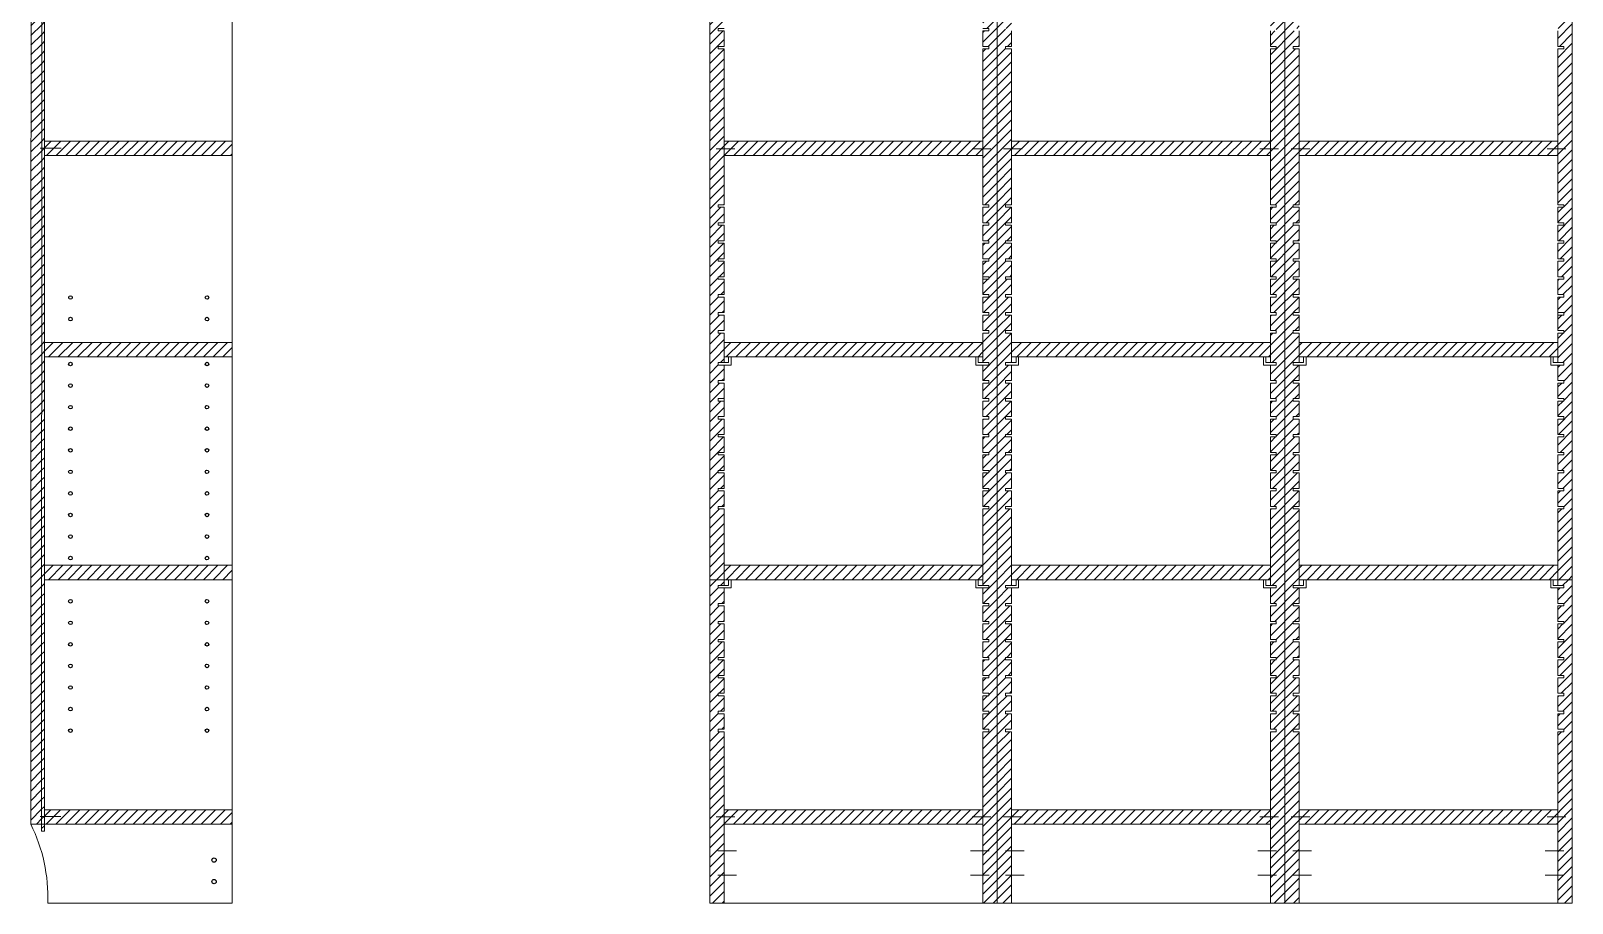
# Model space of a CAD drawing. Header units: millimetres. Extents: x -1085 to 5268, y 134 to 2619.
# Drawn here: x 654.7 to 869.1, y 271.3 to 392.7 of the extents above; entities that cross this region are included whole.
import ezdxf

# ---------------------------------------------------------------- set-up
doc = ezdxf.new("R2010")
doc.units = ezdxf.units.MM
doc.linetypes.add('CONTINUA', pattern=[0])
doc.linetypes.add('TRATTOPUNTO', pattern=[25.4, 12.7, -6.35, 0, -6.35])
for name, color, linetype, lineweight in [('A-FURN', 2, 'Continuous', 18), ('linee', 250, 'Continuous', 15), ('LINEE DI SEZIONE', 12, 'Continuous', 15)]:
    doc.layers.add(name, color=color, linetype=linetype, lineweight=lineweight)
doc.layers.add('DETTAGLI', color=4, linetype='TRATTOPUNTO')

msp = doc.modelspace()

# ---------------------------------------------------------------- hatches: boundary and pattern name
at = {"layer": 'LINEE DI SEZIONE'}
h = msp.add_hatch(dxfattribs=at)
h.set_pattern_fill('ANSI31', color=256, scale=0.3)
h.paths.add_polyline_path([(656.22, 472.34), (654.72, 472.34), (654.68, 282.34), (656.18, 282.34)])
h.paths.add_polyline_path([(656.62, 472.34), (656.22, 472.34), (656.18, 283.38), (656.58, 283.38)])
h.paths.add_polyline_path([(656.58, 283.38), (656.18, 283.38), (656.18, 282.34), (656.58, 282.34)])
h.paths.add_polyline_path([(656.58, 282.34), (656.18, 282.34), (656.18, 281.34), (656.58, 281.34)])
h = msp.add_hatch(dxfattribs=at)
h.set_pattern_fill('ANSI31', color=256, scale=0.3)
h.paths.add_polyline_path([(787.15, 472.34), (751.15, 472.34), (751.15, 470.34), (787.15, 470.34)])
h.paths.add_polyline_path([(827.15, 472.34), (791.15, 472.34), (791.15, 470.34), (827.15, 470.34)])
h.paths.add_polyline_path([(867.15, 472.34), (831.15, 472.34), (831.15, 470.34), (867.15, 470.34)])
h.paths.add_polyline_path([(829.15, 472.34), (827.15, 472.34), (827.15, 470.34), (827.15, 460.99), (827.97, 460.99), (827.97, 460.64), (827.15, 460.64), (827.15, 458.49), (827.97, 458.49), (827.97, 458.14), (827.15, 458.14), (827.15, 455.99), (827.97, 455.99), (827.97, 455.64), (827.15, 455.64), (827.15, 453.49), (827.97, 453.49), (827.97, 453.14), (827.15, 453.14), (827.15, 450.99), (827.97, 450.99), (827.97, 450.64), (827.15, 450.64), (827.15, 448.49), (827.97, 448.49), (827.97, 448.14), (827.15, 448.14), (827.15, 445.99), (827.97, 445.99), (827.97, 445.64), (827.15, 445.64), (827.15, 441.53), (827.97, 441.53), (827.97, 441.19), (827.15, 441.19), (827.15, 439.03), (827.97, 439.03), (827.97, 438.69), (827.15, 438.69), (827.15, 436.53), (827.97, 436.53), (827.97, 436.19), (827.15, 436.19), (827.15, 434.03), (827.97, 434.03), (827.97, 433.69), (827.15, 433.69), (827.15, 431.53), (827.97, 431.53), (827.97, 431.19), (827.15, 431.19), (827.15, 429.03), (827.97, 429.03), (827.97, 428.69), (827.15, 428.69), (827.15, 426.53), (827.97, 426.53), (827.97, 426.19), (827.15, 426.19), (827.15, 424.03), (827.97, 424.03), (827.97, 423.69), (827.15, 423.69), (827.15, 421.53), (827.97, 421.53), (827.97, 421.19), (827.15, 421.19), (827.15, 410.53), (827.97, 410.53), (827.97, 410.19), (827.15, 410.19), (827.15, 408.03), (827.97, 408.03), (827.97, 407.69), (827.15, 407.69), (827.15, 405.53), (827.97, 405.53), (827.97, 405.19), (827.15, 405.19), (827.15, 403.03), (827.97, 403.03), (827.97, 402.69), (827.15, 402.69), (827.15, 400.53), (827.97, 400.53), (827.97, 400.19), (827.15, 400.19), (827.15, 398.03), (827.97, 398.03), (827.97, 397.69), (827.15, 397.69), (827.15, 395.53), (827.97, 395.53), (827.97, 395.19), (827.15, 395.19), (827.15, 393.03), (827.97, 393.03), (827.97, 392.69), (827.15, 392.69), (827.15, 390.53), (827.97, 390.53), (827.97, 390.19), (827.15, 390.19), (827.15, 368.49), (827.97, 368.49), (827.97, 368.14), (827.15, 368.14), (827.15, 365.99), (827.97, 365.99), (827.97, 365.64), (827.15, 365.64), (827.15, 363.49), (827.97, 363.49), (827.97, 363.14), (827.15, 363.14), (827.15, 360.99), (827.97, 360.99), (827.97, 360.64), (827.15, 360.64), (827.15, 358.49), (827.97, 358.49), (827.97, 358.14), (827.15, 358.14), (827.15, 355.99), (827.97, 355.99), (827.97, 355.64), (827.15, 355.64), (827.15, 353.49), (827.97, 353.49), (827.97, 353.14), (827.15, 353.14), (827.15, 350.99), (827.97, 350.99), (827.97, 350.64), (827.15, 350.64), (827.15, 346.53), (827.97, 346.53), (827.97, 346.19), (827.15, 346.19), (827.15, 344.03), (827.97, 344.03), (827.97, 343.69), (827.15, 343.69), (827.15, 341.53), (827.97, 341.53), (827.97, 341.19), (827.15, 341.19), (827.15, 339.03), (827.97, 339.03), (827.97, 338.69), (827.15, 338.69), (827.15, 336.53), (827.97, 336.53), (827.97, 336.19), (827.15, 336.19), (827.15, 334.03), (827.97, 334.03), (827.97, 333.69), (827.15, 333.69), (827.15, 331.53), (827.97, 331.53), (827.97, 331.19), (827.15, 331.19), (827.15, 329.03), (827.97, 329.03), (827.97, 328.69), (827.15, 328.69), (827.15, 326.53), (827.97, 326.53), (827.97, 326.19), (827.15, 326.19), (827.15, 315.53), (827.97, 315.53), (827.97, 315.19), (827.15, 315.19), (827.15, 313.03), (827.97, 313.03), (827.97, 312.69), (827.15, 312.69), (827.15, 310.53), (827.97, 310.53), (827.97, 310.19), (827.15, 310.19), (827.15, 308.03), (827.97, 308.03), (827.97, 307.69), (827.15, 307.69), (827.15, 305.53), (827.97, 305.53), (827.97, 305.19), (827.15, 305.19), (827.15, 303.03), (827.97, 303.03), (827.97, 302.69), (827.15, 302.69), (827.15, 300.53), (827.97, 300.53), (827.97, 300.19), (827.15, 300.19), (827.15, 298.03), (827.97, 298.03), (827.97, 297.69), (827.15, 297.69), (827.15, 295.53), (827.97, 295.53), (827.97, 295.19), (827.15, 295.19), (827.15, 278.38), (827.15, 274.98), (827.15, 271.34), (829.15, 271.34)])
h.paths.add_polyline_path([(831.15, 472.34), (829.15, 472.34), (829.15, 271.34), (831.15, 271.34), (831.15, 274.98), (831.15, 278.38), (831.15, 295.19), (830.32, 295.19), (830.32, 295.53), (831.15, 295.53), (831.15, 297.69), (830.32, 297.69), (830.32, 298.03), (831.15, 298.03), (831.15, 300.19), (830.32, 300.19), (830.32, 300.53), (831.15, 300.53), (831.15, 302.69), (830.32, 302.69), (830.32, 303.03), (831.15, 303.03), (831.15, 305.19), (830.32, 305.19), (830.32, 305.53), (831.15, 305.53), (831.15, 307.69), (830.32, 307.69), (830.32, 308.03), (831.15, 308.03), (831.15, 310.19), (830.32, 310.19), (830.32, 310.53), (831.15, 310.53), (831.15, 312.69), (830.32, 312.69), (830.32, 313.03), (831.15, 313.03), (831.15, 315.19), (830.32, 315.19), (830.32, 315.53), (831.15, 315.53), (831.15, 326.19), (830.32, 326.19), (830.32, 326.53), (831.15, 326.53), (831.15, 328.69), (830.32, 328.69), (830.32, 329.03), (831.15, 329.03), (831.15, 331.19), (830.32, 331.19), (830.32, 331.53), (831.15, 331.53), (831.15, 333.69), (830.32, 333.69), (830.32, 334.03), (831.15, 334.03), (831.15, 336.19), (830.32, 336.19), (830.32, 336.53), (831.15, 336.53), (831.15, 338.69), (830.32, 338.69), (830.32, 339.03), (831.15, 339.03), (831.15, 341.19), (830.32, 341.19), (830.32, 341.53), (831.15, 341.53), (831.15, 343.69), (830.32, 343.69), (830.32, 344.03), (831.15, 344.03), (831.15, 346.19), (830.32, 346.19), (830.32, 346.53), (831.15, 346.53), (831.15, 350.64), (830.32, 350.64), (830.32, 350.99), (831.15, 350.99), (831.15, 353.14), (830.32, 353.14), (830.32, 353.49), (831.15, 353.49), (831.15, 355.64), (830.32, 355.64), (830.32, 355.99), (831.15, 355.99), (831.15, 358.14), (830.32, 358.14), (830.32, 358.49), (831.15, 358.49), (831.15, 360.64), (830.32, 360.64), (830.32, 360.99), (831.15, 360.99), (831.15, 363.14), (830.32, 363.14), (830.32, 363.49), (831.15, 363.49), (831.15, 365.64), (830.32, 365.64), (830.32, 365.99), (831.15, 365.99), (831.15, 368.14), (830.32, 368.14), (830.32, 368.49), (831.15, 368.49), (831.15, 390.19), (830.32, 390.19), (830.32, 390.53), (831.15, 390.53), (831.15, 392.69), (830.32, 392.69), (830.32, 393.03), (831.15, 393.03), (831.15, 395.19), (830.32, 395.19), (830.32, 395.53), (831.15, 395.53), (831.15, 397.69), (830.32, 397.69), (830.32, 398.03), (831.15, 398.03), (831.15, 400.19), (830.32, 400.19), (830.32, 400.53), (831.15, 400.53), (831.15, 402.69), (830.32, 402.69), (830.32, 403.03), (831.15, 403.03), (831.15, 405.19), (830.32, 405.19), (830.32, 405.53), (831.15, 405.53), (831.15, 407.69), (830.32, 407.69), (830.32, 408.03), (831.15, 408.03), (831.15, 410.19), (830.32, 410.19), (830.32, 410.53), (831.15, 410.53), (831.15, 421.19), (830.32, 421.19), (830.32, 421.53), (831.15, 421.53), (831.15, 423.69), (830.32, 423.69), (830.32, 424.03), (831.15, 424.03), (831.15, 426.19), (830.32, 426.19), (830.32, 426.53), (831.15, 426.53), (831.15, 428.69), (830.32, 428.69), (830.32, 429.03), (831.15, 429.03), (831.15, 431.19), (830.32, 431.19), (830.32, 431.53), (831.15, 431.53), (831.15, 433.69), (830.32, 433.69), (830.32, 434.03), (831.15, 434.03), (831.15, 436.19), (830.32, 436.19), (830.32, 436.53), (831.15, 436.53), (831.15, 438.69), (830.32, 438.69), (830.32, 439.03), (831.15, 439.03), (831.15, 441.19), (830.32, 441.19), (830.32, 441.53), (831.15, 441.53), (831.15, 445.64), (830.32, 445.64), (830.32, 445.99), (831.15, 445.99), (831.15, 448.14), (830.32, 448.14), (830.32, 448.49), (831.15, 448.49), (831.15, 450.64), (830.32, 450.64), (830.32, 450.99), (831.15, 450.99), (831.15, 453.14), (830.32, 453.14), (830.32, 453.49), (831.15, 453.49), (831.15, 455.64), (830.32, 455.64), (830.32, 455.99), (831.15, 455.99), (831.15, 458.14), (830.32, 458.14), (830.32, 458.49), (831.15, 458.49), (831.15, 460.64), (830.32, 460.64), (830.32, 460.99), (831.15, 460.99)])
h.paths.add_polyline_path([(869.15, 472.34), (867.15, 472.34), (867.15, 470.34), (867.15, 463.49), (867.97, 463.49), (867.97, 463.14), (867.15, 463.14), (867.15, 460.99), (867.97, 460.99), (867.97, 460.64), (867.15, 460.64), (867.15, 458.49), (867.97, 458.49), (867.97, 458.14), (867.15, 458.14), (867.15, 455.99), (867.97, 455.99), (867.97, 455.64), (867.15, 455.64), (867.15, 453.49), (867.97, 453.49), (867.97, 453.14), (867.15, 453.14), (867.15, 450.99), (867.97, 450.99), (867.97, 450.64), (867.15, 450.64), (867.15, 448.49), (867.97, 448.49), (867.97, 448.14), (867.15, 448.14), (867.15, 445.99), (867.97, 445.99), (867.97, 445.64), (867.15, 445.64), (867.15, 441.53), (867.97, 441.53), (867.97, 441.19), (867.15, 441.19), (867.15, 439.03), (867.97, 439.03), (867.97, 438.69), (867.15, 438.69), (867.15, 436.53), (867.97, 436.53), (867.97, 436.19), (867.15, 436.19), (867.15, 434.03), (867.97, 434.03), (867.97, 433.69), (867.15, 433.69), (867.15, 431.53), (867.97, 431.53), (867.97, 431.19), (867.15, 431.19), (867.15, 429.03), (867.97, 429.03), (867.97, 428.69), (867.15, 428.69), (867.15, 426.53), (867.97, 426.53), (867.97, 426.19), (867.15, 426.19), (867.15, 424.03), (867.97, 424.03), (867.97, 423.69), (867.15, 423.69), (867.15, 421.53), (867.97, 421.53), (867.97, 421.19), (867.15, 421.19), (867.15, 410.53), (867.97, 410.53), (867.97, 410.19), (867.15, 410.19), (867.15, 408.03), (867.97, 408.03), (867.97, 407.69), (867.15, 407.69), (867.15, 405.53), (867.97, 405.53), (867.97, 405.19), (867.15, 405.19), (867.15, 403.03), (867.97, 403.03), (867.97, 402.69), (867.15, 402.69), (867.15, 400.53), (867.97, 400.53), (867.97, 400.19), (867.15, 400.19), (867.15, 398.03), (867.97, 398.03), (867.97, 397.69), (867.15, 397.69), (867.15, 395.53), (867.97, 395.53), (867.97, 395.19), (867.15, 395.19), (867.15, 393.03), (867.97, 393.03), (867.97, 392.69), (867.15, 392.69), (867.15, 390.53), (867.97, 390.53), (867.97, 390.19), (867.15, 390.19), (867.15, 368.49), (867.97, 368.49), (867.97, 368.14), (867.15, 368.14), (867.15, 365.99), (867.97, 365.99), (867.97, 365.64), (867.15, 365.64), (867.15, 363.49), (867.97, 363.49), (867.97, 363.14), (867.15, 363.14), (867.15, 360.99), (867.97, 360.99), (867.97, 360.64), (867.15, 360.64), (867.15, 358.49), (867.97, 358.49), (867.97, 358.14), (867.15, 358.14), (867.15, 355.99), (867.97, 355.99), (867.97, 355.64), (867.15, 355.64), (867.15, 353.49), (867.97, 353.49), (867.97, 353.14), (867.15, 353.14), (867.15, 350.99), (867.97, 350.99), (867.97, 350.64), (867.15, 350.64), (867.15, 346.53), (867.97, 346.53), (867.97, 346.19), (867.15, 346.19), (867.15, 344.03), (867.97, 344.03), (867.97, 343.69), (867.15, 343.69), (867.15, 341.53), (867.97, 341.53), (867.97, 341.19), (867.15, 341.19), (867.15, 339.03), (867.97, 339.03), (867.97, 338.69), (867.15, 338.69), (867.15, 336.53), (867.97, 336.53), (867.97, 336.19), (867.15, 336.19), (867.15, 334.03), (867.97, 334.03), (867.97, 333.69), (867.15, 333.69), (867.15, 331.53), (867.97, 331.53), (867.97, 331.19), (867.15, 331.19), (867.15, 329.03), (867.97, 329.03), (867.97, 328.69), (867.15, 328.69), (867.15, 326.53), (867.97, 326.53), (867.97, 326.19), (867.15, 326.19), (867.15, 316.34), (869.15, 316.34)])
h.paths.add_polyline_path([(791.15, 472.34), (789.15, 472.34), (789.15, 271.34), (791.15, 271.34), (791.15, 274.98), (791.15, 278.38), (791.15, 295.19), (790.32, 295.19), (790.32, 295.53), (791.15, 295.53), (791.15, 297.69), (790.32, 297.69), (790.32, 298.03), (791.15, 298.03), (791.15, 300.19), (790.32, 300.19), (790.32, 300.53), (791.15, 300.53), (791.15, 302.69), (790.32, 302.69), (790.32, 303.03), (791.15, 303.03), (791.15, 305.19), (790.32, 305.19), (790.32, 305.53), (791.15, 305.53), (791.15, 307.69), (790.32, 307.69), (790.32, 308.03), (791.15, 308.03), (791.15, 310.19), (790.32, 310.19), (790.32, 310.53), (791.15, 310.53), (791.15, 312.69), (790.32, 312.69), (790.32, 313.03), (791.15, 313.03), (791.15, 315.19), (790.32, 315.19), (790.32, 315.53), (791.15, 315.53), (791.15, 326.19), (790.32, 326.19), (790.32, 326.53), (791.15, 326.53), (791.15, 328.69), (790.32, 328.69), (790.32, 329.03), (791.15, 329.03), (791.15, 331.19), (790.32, 331.19), (790.32, 331.53), (791.15, 331.53), (791.15, 333.69), (790.32, 333.69), (790.32, 334.03), (791.15, 334.03), (791.15, 336.19), (790.32, 336.19), (790.32, 336.53), (791.15, 336.53), (791.15, 338.69), (790.32, 338.69), (790.32, 339.03), (791.15, 339.03), (791.15, 341.19), (790.32, 341.19), (790.32, 341.53), (791.15, 341.53), (791.15, 343.69), (790.32, 343.69), (790.32, 344.03), (791.15, 344.03), (791.15, 346.19), (790.32, 346.19), (790.32, 346.53), (791.15, 346.53), (791.15, 350.64), (790.32, 350.64), (790.32, 350.99), (791.15, 350.99), (791.15, 353.14), (790.32, 353.14), (790.32, 353.49), (791.15, 353.49), (791.15, 355.64), (790.32, 355.64), (790.32, 355.99), (791.15, 355.99), (791.15, 358.14), (790.32, 358.14), (790.32, 358.49), (791.15, 358.49), (791.15, 360.64), (790.32, 360.64), (790.32, 360.99), (791.15, 360.99), (791.15, 363.14), (790.32, 363.14), (790.32, 363.49), (791.15, 363.49), (791.15, 365.64), (790.32, 365.64), (790.32, 365.99), (791.15, 365.99), (791.15, 368.14), (790.32, 368.14), (790.32, 368.49), (791.15, 368.49), (791.15, 390.19), (790.32, 390.19), (790.32, 390.53), (791.15, 390.53), (791.15, 392.69), (790.32, 392.69), (790.32, 393.03), (791.15, 393.03), (791.15, 395.19), (790.32, 395.19), (790.32, 395.53), (791.15, 395.53), (791.15, 397.69), (790.32, 397.69), (790.32, 398.03), (791.15, 398.03), (791.15, 400.19), (790.32, 400.19), (790.32, 400.53), (791.15, 400.53), (791.15, 402.69), (790.32, 402.69), (790.32, 403.03), (791.15, 403.03), (791.15, 405.19), (790.32, 405.19), (790.32, 405.53), (791.15, 405.53), (791.15, 407.69), (790.32, 407.69), (790.32, 408.03), (791.15, 408.03), (791.15, 410.19), (790.32, 410.19), (790.32, 410.53), (791.15, 410.53), (791.15, 421.19), (790.32, 421.19), (790.32, 421.53), (791.15, 421.53), (791.15, 423.69), (790.32, 423.69), (790.32, 424.03), (791.15, 424.03), (791.15, 426.19), (790.32, 426.19), (790.32, 426.53), (791.15, 426.53), (791.15, 428.69), (790.32, 428.69), (790.32, 429.03), (791.15, 429.03), (791.15, 431.19), (790.32, 431.19), (790.32, 431.53), (791.15, 431.53), (791.15, 433.69), (790.32, 433.69), (790.32, 434.03), (791.15, 434.03), (791.15, 436.19), (790.32, 436.19), (790.32, 436.53), (791.15, 436.53), (791.15, 438.69), (790.32, 438.69), (790.32, 439.03), (791.15, 439.03), (791.15, 441.19), (790.32, 441.19), (790.32, 441.53), (791.15, 441.53), (791.15, 445.64), (790.32, 445.64), (790.32, 445.99), (791.15, 445.99), (791.15, 448.14), (790.32, 448.14), (790.32, 448.49), (791.15, 448.49), (791.15, 450.64), (790.32, 450.64), (790.32, 450.99), (791.15, 450.99), (791.15, 453.14), (790.32, 453.14), (790.32, 453.49), (791.15, 453.49), (791.15, 455.64), (790.32, 455.64), (790.32, 455.99), (791.15, 455.99), (791.15, 458.14), (790.32, 458.14), (790.32, 458.49), (791.15, 458.49), (791.15, 460.64), (790.32, 460.64), (790.32, 460.99), (791.15, 460.99)])
h = msp.add_hatch(dxfattribs=at)
h.set_pattern_fill('ANSI31', color=256, scale=0.3)
h.paths.add_polyline_path([(789.15, 472.34), (787.15, 472.34), (787.15, 460.99), (787.97, 460.99), (787.97, 460.64), (787.15, 460.64), (787.15, 458.49), (787.97, 458.49), (787.97, 458.14), (787.15, 458.14), (787.15, 455.99), (787.97, 455.99), (787.97, 455.64), (787.15, 455.64), (787.15, 453.49), (787.97, 453.49), (787.97, 453.14), (787.15, 453.14), (787.15, 450.99), (787.97, 450.99), (787.97, 450.64), (787.15, 450.64), (787.15, 448.49), (787.97, 448.49), (787.97, 448.14), (787.15, 448.14), (787.15, 445.99), (787.97, 445.99), (787.97, 445.64), (787.15, 445.64), (787.15, 441.53), (787.97, 441.53), (787.97, 441.19), (787.15, 441.19), (787.15, 439.03), (787.97, 439.03), (787.97, 438.69), (787.15, 438.69), (787.15, 436.53), (787.97, 436.53), (787.97, 436.19), (787.15, 436.19), (787.15, 434.03), (787.97, 434.03), (787.97, 433.69), (787.15, 433.69), (787.15, 431.53), (787.97, 431.53), (787.97, 431.19), (787.15, 431.19), (787.15, 429.03), (787.97, 429.03), (787.97, 428.69), (787.15, 428.69), (787.15, 426.53), (787.97, 426.53), (787.97, 426.19), (787.15, 426.19), (787.15, 424.03), (787.97, 424.03), (787.97, 423.69), (787.15, 423.69), (787.15, 421.53), (787.97, 421.53), (787.97, 421.19), (787.15, 421.19), (787.15, 410.53), (787.97, 410.53), (787.97, 410.19), (787.15, 410.19), (787.15, 408.03), (787.97, 408.03), (787.97, 407.69), (787.15, 407.69), (787.15, 405.53), (787.97, 405.53), (787.97, 405.19), (787.15, 405.19), (787.15, 403.03), (787.97, 403.03), (787.97, 402.69), (787.15, 402.69), (787.15, 400.53), (787.97, 400.53), (787.97, 400.19), (787.15, 400.19), (787.15, 398.03), (787.97, 398.03), (787.97, 397.69), (787.15, 397.69), (787.15, 395.53), (787.97, 395.53), (787.97, 395.19), (787.15, 395.19), (787.15, 393.03), (787.97, 393.03), (787.97, 392.69), (787.15, 392.69), (787.15, 390.53), (787.97, 390.53), (787.97, 390.19), (787.15, 390.19), (787.15, 368.49), (787.97, 368.49), (787.97, 368.14), (787.15, 368.14), (787.15, 365.99), (787.97, 365.99), (787.97, 365.64), (787.15, 365.64), (787.15, 363.49), (787.97, 363.49), (787.97, 363.14), (787.15, 363.14), (787.15, 360.99), (787.97, 360.99), (787.97, 360.64), (787.15, 360.64), (787.15, 358.49), (787.97, 358.49), (787.97, 358.14), (787.15, 358.14), (787.15, 355.99), (787.97, 355.99), (787.97, 355.64), (787.15, 355.64), (787.15, 353.49), (787.97, 353.49), (787.97, 353.14), (787.15, 353.14), (787.15, 350.99), (787.97, 350.99), (787.97, 350.64), (787.15, 350.64), (787.15, 346.53), (787.97, 346.53), (787.97, 346.19), (787.15, 346.19), (787.15, 344.03), (787.97, 344.03), (787.97, 343.69), (787.15, 343.69), (787.15, 341.53), (787.97, 341.53), (787.97, 341.19), (787.15, 341.19), (787.15, 339.03), (787.97, 339.03), (787.97, 338.69), (787.15, 338.69), (787.15, 336.53), (787.97, 336.53), (787.97, 336.19), (787.15, 336.19), (787.15, 334.03), (787.97, 334.03), (787.97, 333.69), (787.15, 333.69), (787.15, 331.53), (787.97, 331.53), (787.97, 331.19), (787.15, 331.19), (787.15, 329.03), (787.97, 329.03), (787.97, 328.69), (787.15, 328.69), (787.15, 326.53), (787.97, 326.53), (787.97, 326.19), (787.15, 326.19), (787.15, 315.53), (787.97, 315.53), (787.97, 315.19), (787.15, 315.19), (787.15, 313.03), (787.97, 313.03), (787.97, 312.69), (787.15, 312.69), (787.15, 310.53), (787.97, 310.53), (787.97, 310.19), (787.15, 310.19), (787.15, 308.03), (787.97, 308.03), (787.97, 307.69), (787.15, 307.69), (787.15, 305.53), (787.97, 305.53), (787.97, 305.19), (787.15, 305.19), (787.15, 303.03), (787.97, 303.03), (787.97, 302.69), (787.15, 302.69), (787.15, 300.53), (787.97, 300.53), (787.97, 300.19), (787.15, 300.19), (787.15, 298.03), (787.97, 298.03), (787.97, 297.69), (787.15, 297.69), (787.15, 295.53), (787.97, 295.53), (787.97, 295.19), (787.15, 295.19), (787.15, 278.38), (787.15, 274.98), (787.15, 271.34), (789.15, 271.34)])
h = msp.add_hatch(dxfattribs=at)
h.set_pattern_fill('ANSI31', color=256, scale=0.3)
h.paths.add_polyline_path([(682.71, 442.34), (682.71, 444.34), (656.61, 444.34), (656.61, 442.34)])
h.paths.add_polyline_path([(682.71, 411.34), (682.71, 413.34), (656.61, 413.34), (656.61, 411.34)])
h.paths.add_polyline_path([(682.7, 375.34), (682.7, 377.34), (656.6, 377.34), (656.6, 376.28), (656.6, 375.34)])
h.paths.add_polyline_path([(656.6, 349.34), (656.6, 347.34), (682.7, 347.34), (682.7, 349.34)])
h.paths.add_polyline_path([(682.69, 316.34), (682.69, 318.34), (656.59, 318.34), (656.59, 316.34)])
h.paths.add_polyline_path([(656.58, 284.34), (656.58, 283.28), (656.58, 282.34), (682.68, 282.34), (682.68, 284.34)])
h = msp.add_hatch(dxfattribs=at)
h.set_pattern_fill('ANSI31', color=256, scale=0.3)
h.paths.add_polyline_path([(751.15, 390.19), (750.32, 390.19), (750.32, 390.53), (751.15, 390.53), (751.15, 392.69), (750.32, 392.69), (750.32, 393.03), (751.15, 393.03), (751.15, 395.19), (750.32, 395.19), (750.32, 395.53), (751.15, 395.53), (751.15, 397.69), (750.32, 397.69), (750.32, 398.03), (751.15, 398.03), (751.15, 400.19), (750.32, 400.19), (750.32, 400.53), (751.15, 400.53), (751.15, 402.69), (750.32, 402.69), (750.32, 403.03), (751.15, 403.03), (751.15, 405.19), (750.32, 405.19), (750.32, 405.53), (751.15, 405.53), (751.15, 407.69), (750.32, 407.69), (750.32, 408.03), (751.15, 408.03), (751.15, 410.19), (750.32, 410.19), (750.32, 410.53), (751.15, 410.53), (751.15, 411.34), (751.15, 413.34), (749.15, 413.34), (749.15, 316.34), (751.15, 316.34), (751.15, 318.34), (751.15, 326.19), (750.32, 326.19), (750.32, 326.53), (751.15, 326.53), (751.15, 328.69), (750.32, 328.69), (750.32, 329.03), (751.15, 329.03), (751.15, 331.19), (750.32, 331.19), (750.32, 331.53), (751.15, 331.53), (751.15, 333.69), (750.32, 333.69), (750.32, 334.03), (751.15, 334.03), (751.15, 336.19), (750.32, 336.19), (750.32, 336.53), (751.15, 336.53), (751.15, 338.69), (750.32, 338.69), (750.32, 339.03), (751.15, 339.03), (751.15, 341.19), (750.32, 341.19), (750.32, 341.53), (751.15, 341.53), (751.15, 343.69), (750.32, 343.69), (750.32, 344.03), (751.15, 344.03), (751.15, 346.19), (750.32, 346.19), (750.32, 346.53), (751.15, 346.53), (751.15, 347.34), (751.15, 349.34), (751.15, 350.64), (750.32, 350.64), (750.32, 350.99), (751.15, 350.99), (751.15, 353.14), (750.32, 353.14), (750.32, 353.49), (751.15, 353.49), (751.15, 355.64), (750.32, 355.64), (750.32, 355.99), (751.15, 355.99), (751.15, 358.14), (750.32, 358.14), (750.32, 358.49), (751.15, 358.49), (751.15, 360.64), (750.32, 360.64), (750.32, 360.99), (751.15, 360.99), (751.15, 363.14), (750.32, 363.14), (750.32, 363.49), (751.15, 363.49), (751.15, 365.64), (750.32, 365.64), (750.32, 365.99), (751.15, 365.99), (751.15, 368.14), (750.32, 368.14), (750.32, 368.49), (751.15, 368.49)])
h.paths.add_polyline_path([(787.15, 377.34), (751.15, 377.34), (751.15, 375.34), (787.15, 375.34)])
h.paths.add_polyline_path([(827.15, 377.34), (791.15, 377.34), (791.15, 375.34), (827.15, 375.34)])
h.paths.add_polyline_path([(867.15, 377.34), (831.15, 377.34), (831.15, 375.34), (867.15, 375.34)])
h.paths.add_polyline_path([(867.15, 349.34), (831.15, 349.34), (831.15, 347.34), (867.15, 347.34)])
h.paths.add_polyline_path([(827.15, 349.34), (791.15, 349.34), (791.15, 347.34), (827.15, 347.34)])
h.paths.add_polyline_path([(787.15, 349.34), (751.15, 349.34), (751.15, 347.34), (787.15, 347.34)])
h.paths.add_polyline_path([(787.15, 318.34), (751.15, 318.34), (751.15, 316.34), (787.15, 316.34)])
h.paths.add_polyline_path([(827.15, 318.34), (791.15, 318.34), (791.15, 316.34), (827.15, 316.34)])
h.paths.add_polyline_path([(867.15, 318.34), (831.15, 318.34), (831.15, 316.34), (867.15, 316.34)])
h = msp.add_hatch(dxfattribs=at)
h.set_pattern_fill('ANSI31', color=256, scale=0.3)
h.paths.add_polyline_path([(869.15, 316.34), (867.15, 316.34), (867.15, 315.53), (867.97, 315.53), (867.97, 315.19), (867.15, 315.19), (867.15, 313.03), (867.97, 313.03), (867.97, 312.69), (867.15, 312.69), (867.15, 310.53), (867.97, 310.53), (867.97, 310.19), (867.15, 310.19), (867.15, 308.03), (867.97, 308.03), (867.97, 307.69), (867.15, 307.69), (867.15, 305.53), (867.97, 305.53), (867.97, 305.19), (867.15, 305.19), (867.15, 303.03), (867.97, 303.03), (867.97, 302.69), (867.15, 302.69), (867.15, 300.53), (867.97, 300.53), (867.97, 300.19), (867.15, 300.19), (867.15, 298.03), (867.97, 298.03), (867.97, 297.69), (867.15, 297.69), (867.15, 295.53), (867.97, 295.53), (867.97, 295.19), (867.15, 295.19), (867.15, 278.38), (867.15, 274.98), (867.15, 271.34), (869.15, 271.34)])
h.paths.add_polyline_path([(751.15, 295.19), (750.32, 295.19), (750.32, 295.53), (751.15, 295.53), (751.15, 297.69), (750.32, 297.69), (750.32, 298.03), (751.15, 298.03), (751.15, 300.19), (750.32, 300.19), (750.32, 300.53), (751.15, 300.53), (751.15, 302.69), (750.32, 302.69), (750.32, 303.03), (751.15, 303.03), (751.15, 305.19), (750.32, 305.19), (750.32, 305.53), (751.15, 305.53), (751.15, 307.69), (750.32, 307.69), (750.32, 308.03), (751.15, 308.03), (751.15, 310.19), (750.32, 310.19), (750.32, 310.53), (751.15, 310.53), (751.15, 312.69), (750.32, 312.69), (750.32, 313.03), (751.15, 313.03), (751.15, 315.19), (750.32, 315.19), (750.32, 315.53), (751.15, 315.53), (751.15, 316.34), (749.15, 316.34), (749.15, 271.34), (751.15, 271.34), (751.15, 274.98), (751.15, 278.38)])
h.paths.add_polyline_path([(787.15, 284.34), (751.15, 284.34), (751.15, 282.34), (787.15, 282.34)])
h.paths.add_polyline_path([(827.15, 284.34), (791.15, 284.34), (791.15, 282.34), (827.15, 282.34)])
h.paths.add_polyline_path([(867.15, 284.34), (831.15, 284.34), (831.15, 282.34), (867.15, 282.34)])
h = msp.add_hatch(dxfattribs=at)
h.set_pattern_fill('ANSI31', color=256, scale=0.79)
h.paths.add_polyline_path([(656.18, 283.08), (656.18, 283.08), (656.18, 283.48), (656.58, 283.48), (656.58, 281.34), (656.18, 281.34)])
h = msp.add_hatch(dxfattribs=at)
h.set_pattern_fill('ANSI31', color=256, scale=0.79)
h.paths.add_polyline_path([(656.18, 283.08), (656.18, 283.08), (656.18, 283.48), (656.58, 283.48), (656.58, 281.34), (656.18, 281.34)])

# ---------------------------------------------------------------- linework, layer by layer
at = {"layer": 'A-FURN'}
for p, q in [((749.15, 271.34), (749.15, 508.34)), ((789.15, 271.34), (789.15, 508.34)), ((829.15, 508.34), (829.15, 271.34)), ((869.15, 508.34), (869.15, 271.34)), ((751.15, 392.69), (751.15, 390.53)), ((751.15, 392.69), (751.15, 390.53)), ((787.15, 392.69), (787.15, 390.53)), ((791.15, 392.69), (791.15, 390.53)), ((827.15, 390.53), (827.15, 392.69)), ((831.15, 390.53), (831.15, 392.69)), ((867.15, 392.69), (867.15, 390.53)), ((751.15, 390.19), (751.15, 375.34)), ((751.15, 390.19), (751.15, 368.49)), ((787.15, 390.19), (787.15, 368.49)), ((791.15, 390.19), (791.15, 368.49)), ((827.15, 368.49), (827.15, 390.19)), ((831.15, 368.49), (831.15, 390.19)), ((867.15, 390.19), (867.15, 368.49)), ((656.6, 377.34), (682.7, 377.34)), ((656.6, 375.34), (682.7, 375.34)), ((751.15, 375.34), (751.15, 377.34)), ((751.15, 377.34), (787.15, 377.34)), ((751.15, 375.34), (787.15, 375.34)), ((791.15, 377.34), (827.15, 377.34)), ((791.15, 375.34), (827.15, 375.34)), ((831.15, 377.34), (867.15, 377.34)), ((831.15, 375.34), (867.15, 375.34)), ((751.15, 368.14), (751.15, 365.99)), ((787.15, 368.14), (787.15, 365.99)), ((791.15, 368.14), (791.15, 365.99)), ((827.15, 365.99), (827.15, 368.14)), ((831.15, 365.99), (831.15, 368.14)), ((867.15, 368.14), (867.15, 365.99)), ((751.15, 365.64), (751.15, 363.49)), ((787.15, 365.64), (787.15, 363.49)), ((791.15, 365.64), (791.15, 363.49)), ((827.15, 363.49), (827.15, 365.64)), ((831.15, 363.49), (831.15, 365.64)), ((867.15, 365.64), (867.15, 363.49)), ((751.15, 363.14), (751.15, 360.99)), ((787.15, 363.14), (787.15, 360.99)), ((791.15, 363.14), (791.15, 360.99)), ((827.15, 360.99), (827.15, 363.14)), ((831.15, 360.99), (831.15, 363.14)), ((867.15, 363.14), (867.15, 360.99)), ((751.15, 360.64), (751.15, 358.49)), ((787.15, 360.64), (787.15, 355.99)), ((791.15, 360.64), (791.15, 355.99)), ((827.15, 358.49), (827.15, 360.64)), ((831.15, 358.49), (831.15, 360.64)), ((867.15, 360.64), (867.15, 358.49)), ((751.15, 358.14), (751.15, 355.99)), ((827.15, 355.99), (827.15, 358.14)), ((831.15, 355.99), (831.15, 358.14)), ((867.15, 358.14), (867.15, 355.99)), ((751.15, 355.64), (751.15, 353.49)), ((787.15, 355.64), (787.15, 353.49)), ((791.15, 355.64), (791.15, 353.49)), ((827.15, 353.49), (827.15, 355.64)), ((831.15, 353.49), (831.15, 355.64)), ((867.15, 355.64), (867.15, 350.99)), ((751.15, 353.14), (751.15, 350.99)), ((787.15, 353.14), (787.15, 350.99)), ((791.15, 353.14), (791.15, 350.99)), ((827.15, 350.99), (827.15, 353.14)), ((831.15, 350.99), (831.15, 353.14)), ((751.15, 350.64), (751.15, 346.53)), ((787.15, 350.64), (787.15, 346.53)), ((791.15, 350.64), (791.15, 346.53)), ((827.15, 346.53), (827.15, 350.64)), ((831.15, 346.53), (831.15, 350.64)), ((867.15, 350.64), (867.15, 346.53)), ((656.6, 349.34), (682.7, 349.34)), ((751.15, 347.34), (751.15, 349.34)), ((751.15, 349.34), (787.15, 349.34)), ((791.15, 349.34), (827.15, 349.34)), ((831.15, 349.34), (867.15, 349.34)), ((656.6, 347.34), (682.7, 347.34)), ((787.15, 347.34), (751.15, 347.34)), ((751.15, 347.34), (751.15, 346.53)), ((751.15, 346.19), (752.12, 346.19)), ((751.15, 346.19), (751.15, 344.03)), ((751.15, 346.19), (751.15, 344.03)), ((787.15, 346.19), (786.18, 346.19)), ((787.15, 346.19), (787.15, 344.03)), ((827.15, 347.34), (791.15, 347.34)), ((791.15, 346.19), (792.12, 346.19)), ((791.15, 346.19), (791.15, 344.03)), ((827.15, 346.19), (826.18, 346.19)), ((827.15, 344.03), (827.15, 346.19)), ((867.15, 347.34), (831.15, 347.34)), ((831.15, 346.19), (832.12, 346.19)), ((831.15, 344.03), (831.15, 346.19)), ((867.15, 346.19), (866.18, 346.19)), ((867.15, 346.19), (867.15, 344.03)), ((751.15, 343.69), (751.15, 339.03)), ((751.15, 343.69), (751.15, 339.03)), ((787.15, 343.69), (787.15, 341.53)), ((791.15, 343.69), (791.15, 341.53)), ((827.15, 341.53), (827.15, 343.69)), ((831.15, 341.53), (831.15, 343.69)), ((867.15, 343.69), (867.15, 341.53)), ((787.15, 341.19), (787.15, 339.03)), ((791.15, 341.19), (791.15, 339.03)), ((827.15, 339.03), (827.15, 341.19)), ((831.15, 339.03), (831.15, 341.19)), ((867.15, 341.19), (867.15, 339.03)), ((751.15, 338.69), (751.15, 336.53)), ((751.15, 338.69), (751.15, 336.53)), ((787.15, 338.69), (787.15, 336.53)), ((791.15, 338.69), (791.15, 336.53)), ((827.15, 336.53), (827.15, 338.69)), ((831.15, 336.53), (831.15, 338.69)), ((867.15, 338.69), (867.15, 336.53)), ((751.15, 336.19), (751.15, 334.03)), ((751.15, 336.19), (751.15, 334.03)), ((787.15, 336.19), (787.15, 334.03)), ((791.15, 336.19), (791.15, 334.03)), ((827.15, 334.03), (827.15, 336.19)), ((831.15, 334.03), (831.15, 336.19)), ((867.15, 336.19), (867.15, 334.03)), ((751.15, 333.69), (751.15, 331.53)), ((751.15, 333.69), (751.15, 331.53)), ((787.15, 333.69), (787.15, 331.53)), ((791.15, 333.69), (791.15, 331.53)), ((827.15, 331.53), (827.15, 333.69)), ((831.15, 331.53), (831.15, 333.69)), ((867.15, 333.69), (867.15, 331.53)), ((751.15, 331.19), (751.15, 329.03)), ((751.15, 331.19), (751.15, 329.03)), ((787.15, 331.19), (787.15, 329.03)), ((791.15, 331.19), (791.15, 329.03)), ((827.15, 329.03), (827.15, 331.19)), ((831.15, 329.03), (831.15, 331.19)), ((867.15, 331.19), (867.15, 329.03)), ((751.15, 328.69), (751.15, 326.53)), ((751.15, 328.69), (751.15, 326.53)), ((787.15, 328.69), (787.15, 326.53)), ((791.15, 328.69), (791.15, 326.53)), ((827.15, 326.53), (827.15, 328.69)), ((831.15, 326.53), (831.15, 328.69)), ((867.15, 328.69), (867.15, 326.53)), ((751.15, 326.19), (751.15, 316.34)), ((751.15, 326.19), (751.15, 315.53)), ((787.15, 326.19), (787.15, 315.53)), ((791.15, 326.19), (791.15, 315.53)), ((827.15, 315.53), (827.15, 326.19)), ((831.15, 315.53), (831.15, 326.19)), ((867.15, 326.19), (867.15, 315.53)), ((656.59, 318.34), (682.69, 318.34)), ((751.15, 316.34), (751.15, 318.34)), ((751.15, 318.34), (787.15, 318.34)), ((791.15, 318.34), (827.15, 318.34)), ((831.15, 318.34), (867.15, 318.34)), ((656.59, 316.34), (682.69, 316.34)), ((787.15, 316.34), (749.15, 316.34)), ((827.15, 316.34), (791.15, 316.34)), ((869.15, 316.34), (831.15, 316.34)), ((751.15, 315.19), (752.12, 315.19)), ((751.15, 315.19), (751.15, 313.03)), ((787.15, 315.19), (786.18, 315.19)), ((787.15, 315.19), (787.15, 313.03)), ((791.15, 315.19), (792.12, 315.19)), ((791.15, 315.19), (791.15, 313.03)), ((827.15, 315.19), (826.18, 315.19)), ((827.15, 313.03), (827.15, 315.19)), ((831.15, 315.19), (832.12, 315.19)), ((831.15, 313.03), (831.15, 315.19)), ((867.15, 315.19), (866.18, 315.19)), ((867.15, 315.19), (867.15, 313.03)), ((751.15, 312.69), (751.15, 310.53)), ((787.15, 312.69), (787.15, 310.53)), ((791.15, 312.69), (791.15, 310.53)), ((827.15, 310.53), (827.15, 312.69)), ((831.15, 310.53), (831.15, 312.69)), ((867.15, 312.69), (867.15, 310.53)), ((751.15, 310.19), (751.15, 308.03)), ((787.15, 310.19), (787.15, 308.03)), ((791.15, 310.19), (791.15, 308.03)), ((827.15, 308.03), (827.15, 310.19)), ((831.15, 308.03), (831.15, 310.19)), ((867.15, 310.19), (867.15, 308.03)), ((751.15, 307.69), (751.15, 305.53)), ((787.15, 307.69), (787.15, 305.53)), ((791.15, 307.69), (791.15, 305.53)), ((827.15, 305.53), (827.15, 307.69)), ((831.15, 305.53), (831.15, 307.69)), ((867.15, 307.69), (867.15, 305.53)), ((751.15, 305.19), (751.15, 303.03)), ((787.15, 305.19), (787.15, 303.03)), ((791.15, 305.19), (791.15, 303.03)), ((827.15, 303.03), (827.15, 305.19)), ((831.15, 303.03), (831.15, 305.19)), ((867.15, 305.19), (867.15, 303.03)), ((751.15, 302.69), (751.15, 300.53)), ((787.15, 302.69), (787.15, 300.53)), ((791.15, 302.69), (791.15, 300.53)), ((827.15, 300.53), (827.15, 302.69)), ((831.15, 300.53), (831.15, 302.69)), ((867.15, 302.69), (867.15, 300.53)), ((751.15, 300.19), (751.15, 298.03)), ((787.15, 300.19), (787.15, 298.03)), ((791.15, 300.19), (791.15, 298.03)), ((827.15, 298.03), (827.15, 300.19)), ((831.15, 298.03), (831.15, 300.19)), ((867.15, 300.19), (867.15, 298.03)), ((751.15, 297.69), (751.15, 295.53)), ((787.15, 297.69), (787.15, 295.53)), ((791.15, 297.69), (791.15, 295.53)), ((827.15, 295.53), (827.15, 297.69)), ((831.15, 295.53), (831.15, 297.69)), ((867.15, 297.69), (867.15, 295.53)), ((751.15, 295.19), (751.15, 278.38)), ((787.15, 295.19), (787.15, 278.38)), ((791.15, 295.19), (791.15, 278.38)), ((827.15, 278.38), (827.15, 295.19)), ((831.15, 278.38), (831.15, 295.19)), ((867.15, 295.19), (867.15, 278.38)), ((656.58, 284.34), (682.68, 284.34)), ((751.15, 284.34), (787.15, 284.34)), ((791.15, 284.34), (827.15, 284.34)), ((831.15, 284.34), (867.15, 284.34)), ((865.65, 283.35), (867.15, 283.35)), ((654.68, 282.34), (682.68, 282.34)), ((751.15, 282.34), (787.15, 282.34)), ((791.15, 282.34), (827.15, 282.34)), ((831.15, 282.34), (867.15, 282.34)), ((751.15, 278.38), (751.15, 274.98)), ((787.15, 278.38), (787.15, 274.98)), ((791.15, 278.38), (791.15, 274.98)), ((827.15, 274.98), (827.15, 278.38)), ((831.15, 274.98), (831.15, 278.38)), ((867.15, 278.38), (867.15, 274.98)), ((751.15, 274.98), (751.15, 271.34)), ((787.15, 274.98), (787.15, 271.34)), ((791.15, 274.98), (791.15, 271.34)), ((827.15, 271.34), (827.15, 274.98)), ((831.15, 271.34), (831.15, 274.98)), ((867.15, 274.98), (867.15, 271.34)), ((869.15, 271.34), (749.15, 271.34)), ((787.15, 271.34), (789.15, 271.34)), ((829.15, 271.34), (831.15, 271.34))]:
    msp.add_line(p, q, dxfattribs=at)
at = {"layer": 'A-FURN', "linetype": 'CONTINUA', "ltscale": 0.1}
for p, q in [((656.22, 472.34), (656.18, 281.34)), ((656.62, 471.28), (656.6, 376.28)), ((656.6, 376.28), (656.58, 283.28)), ((656.58, 283.28), (656.58, 281.34)), ((656.18, 281.34), (656.58, 281.34)), ((657.05, 271.34), (682.68, 271.34))]:
    msp.add_line(p, q, dxfattribs=at)
msp.add_lwpolyline([(654.72, 508.34), (654.72, 473.34), (654.68, 282.34)], dxfattribs=at)
at = {"layer": 'A-FURN'}
for points in [[(682.68, 271.34), (682.72, 473.34), (682.72, 508.34)], [(751.15, 393.03), (750.32, 393.03), (750.32, 392.69), (751.15, 392.69)], [(787.15, 393.03), (787.97, 393.03), (787.97, 392.69), (787.15, 392.69)], [(751.15, 390.53), (750.32, 390.53), (750.32, 390.19), (751.15, 390.19)], [(787.15, 390.53), (787.97, 390.53), (787.97, 390.19), (787.15, 390.19)], [(791.15, 390.53), (790.32, 390.53), (790.32, 390.19), (791.15, 390.19)], [(827.15, 390.53), (827.97, 390.53), (827.97, 390.19), (827.15, 390.19)], [(831.15, 390.53), (830.32, 390.53), (830.32, 390.19), (831.15, 390.19)], [(867.15, 390.53), (867.97, 390.53), (867.97, 390.19), (867.15, 390.19)], [(751.15, 368.14), (750.32, 368.14), (750.32, 368.49), (751.15, 368.49)], [(787.15, 368.14), (787.97, 368.14), (787.97, 368.49), (787.15, 368.49)], [(791.15, 368.14), (790.32, 368.14), (790.32, 368.49), (791.15, 368.49)], [(827.15, 368.14), (827.97, 368.14), (827.97, 368.49), (827.15, 368.49)], [(831.15, 368.14), (830.32, 368.14), (830.32, 368.49), (831.15, 368.49)], [(867.15, 368.14), (867.97, 368.14), (867.97, 368.49), (867.15, 368.49)], [(751.15, 365.64), (750.32, 365.64), (750.32, 365.99), (751.15, 365.99)], [(787.15, 365.64), (787.97, 365.64), (787.97, 365.99), (787.15, 365.99)], [(791.15, 365.64), (790.32, 365.64), (790.32, 365.99), (791.15, 365.99)], [(827.15, 365.64), (827.97, 365.64), (827.97, 365.99), (827.15, 365.99)], [(831.15, 365.64), (830.32, 365.64), (830.32, 365.99), (831.15, 365.99)], [(867.15, 365.64), (867.97, 365.64), (867.97, 365.99), (867.15, 365.99)], [(751.15, 363.14), (750.32, 363.14), (750.32, 363.49), (751.15, 363.49)], [(787.15, 363.14), (787.97, 363.14), (787.97, 363.49), (787.15, 363.49)], [(791.15, 363.14), (790.32, 363.14), (790.32, 363.49), (791.15, 363.49)], [(827.15, 363.14), (827.97, 363.14), (827.97, 363.49), (827.15, 363.49)], [(831.15, 363.14), (830.32, 363.14), (830.32, 363.49), (831.15, 363.49)], [(867.15, 363.14), (867.97, 363.14), (867.97, 363.49), (867.15, 363.49)], [(751.15, 360.64), (750.32, 360.64), (750.32, 360.99), (751.15, 360.99)], [(787.15, 360.64), (787.97, 360.64), (787.97, 360.99), (787.15, 360.99)], [(791.15, 360.64), (790.32, 360.64), (790.32, 360.99), (791.15, 360.99)], [(827.15, 360.64), (827.97, 360.64), (827.97, 360.99), (827.15, 360.99)], [(831.15, 360.64), (830.32, 360.64), (830.32, 360.99), (831.15, 360.99)], [(867.15, 360.64), (867.97, 360.64), (867.97, 360.99), (867.15, 360.99)], [(751.15, 358.14), (750.32, 358.14), (750.32, 358.49), (751.15, 358.49)], [(787.15, 358.14), (787.97, 358.14), (787.97, 358.49), (787.15, 358.49)], [(791.15, 358.14), (790.32, 358.14), (790.32, 358.49), (791.15, 358.49)], [(827.15, 358.14), (827.97, 358.14), (827.97, 358.49), (827.15, 358.49)], [(831.15, 358.14), (830.32, 358.14), (830.32, 358.49), (831.15, 358.49)], [(867.15, 358.14), (867.97, 358.14), (867.97, 358.49), (867.15, 358.49)], [(751.15, 355.64), (750.32, 355.64), (750.32, 355.99), (751.15, 355.99)], [(787.15, 355.64), (787.97, 355.64), (787.97, 355.99), (787.15, 355.99)], [(791.15, 355.64), (790.32, 355.64), (790.32, 355.99), (791.15, 355.99)], [(827.15, 355.64), (827.97, 355.64), (827.97, 355.99), (827.15, 355.99)], [(831.15, 355.64), (830.32, 355.64), (830.32, 355.99), (831.15, 355.99)], [(867.15, 355.64), (867.97, 355.64), (867.97, 355.99), (867.15, 355.99)], [(751.15, 353.14), (750.32, 353.14), (750.32, 353.49), (751.15, 353.49)], [(787.15, 353.14), (787.97, 353.14), (787.97, 353.49), (787.15, 353.49)], [(791.15, 353.14), (790.32, 353.14), (790.32, 353.49), (791.15, 353.49)], [(827.15, 353.14), (827.97, 353.14), (827.97, 353.49), (827.15, 353.49)], [(831.15, 353.14), (830.32, 353.14), (830.32, 353.49), (831.15, 353.49)], [(867.15, 353.14), (867.97, 353.14), (867.97, 353.49), (867.15, 353.49)], [(751.15, 350.64), (750.32, 350.64), (750.32, 350.99), (751.15, 350.99)], [(787.15, 350.64), (787.97, 350.64), (787.97, 350.99), (787.15, 350.99)], [(791.15, 350.64), (790.32, 350.64), (790.32, 350.99), (791.15, 350.99)], [(827.15, 350.64), (827.97, 350.64), (827.97, 350.99), (827.15, 350.99)], [(831.15, 350.64), (830.32, 350.64), (830.32, 350.99), (831.15, 350.99)], [(867.15, 350.64), (867.97, 350.64), (867.97, 350.99), (867.15, 350.99)], [(751.78, 346.53), (750.32, 346.53), (750.32, 346.19), (751.15, 346.19)], [(752.12, 346.19), (752.12, 347.34), (751.78, 347.34), (751.78, 346.53)], [(786.18, 346.19), (786.18, 347.34), (786.52, 347.34), (786.52, 346.53)], [(786.52, 346.53), (787.97, 346.53), (787.97, 346.19), (787.15, 346.19)], [(791.78, 346.53), (790.32, 346.53), (790.32, 346.19), (791.15, 346.19)], [(792.12, 346.19), (792.12, 347.34), (791.78, 347.34), (791.78, 346.53)], [(826.18, 346.19), (826.18, 347.34), (826.52, 347.34), (826.52, 346.53)], [(826.52, 346.53), (827.97, 346.53), (827.97, 346.19), (827.15, 346.19)], [(831.78, 346.53), (830.32, 346.53), (830.32, 346.19), (831.15, 346.19)], [(832.12, 346.19), (832.12, 347.34), (831.78, 347.34), (831.78, 346.53)], [(866.18, 346.19), (866.18, 347.34), (866.52, 347.34), (866.52, 346.53)], [(866.52, 346.53), (867.97, 346.53), (867.97, 346.19), (867.15, 346.19)], [(751.15, 344.03), (750.32, 344.03), (750.32, 343.69), (751.15, 343.69)], [(787.15, 344.03), (787.97, 344.03), (787.97, 343.69), (787.15, 343.69)], [(791.15, 344.03), (790.32, 344.03), (790.32, 343.69), (791.15, 343.69)], [(827.15, 344.03), (827.97, 344.03), (827.97, 343.69), (827.15, 343.69)], [(831.15, 344.03), (830.32, 344.03), (830.32, 343.69), (831.15, 343.69)], [(867.15, 344.03), (867.97, 344.03), (867.97, 343.69), (867.15, 343.69)], [(751.15, 341.53), (750.32, 341.53), (750.32, 341.19), (751.15, 341.19)], [(787.15, 341.53), (787.97, 341.53), (787.97, 341.19), (787.15, 341.19)], [(791.15, 341.53), (790.32, 341.53), (790.32, 341.19), (791.15, 341.19)], [(827.15, 341.53), (827.97, 341.53), (827.97, 341.19), (827.15, 341.19)], [(831.15, 341.53), (830.32, 341.53), (830.32, 341.19), (831.15, 341.19)], [(867.15, 341.53), (867.97, 341.53), (867.97, 341.19), (867.15, 341.19)], [(751.15, 339.03), (750.32, 339.03), (750.32, 338.69), (751.15, 338.69)], [(787.15, 339.03), (787.97, 339.03), (787.97, 338.69), (787.15, 338.69)], [(791.15, 339.03), (790.32, 339.03), (790.32, 338.69), (791.15, 338.69)], [(827.15, 339.03), (827.97, 339.03), (827.97, 338.69), (827.15, 338.69)], [(831.15, 339.03), (830.32, 339.03), (830.32, 338.69), (831.15, 338.69)], [(867.15, 339.03), (867.97, 339.03), (867.97, 338.69), (867.15, 338.69)], [(751.15, 336.53), (750.32, 336.53), (750.32, 336.19), (751.15, 336.19)], [(787.15, 336.53), (787.97, 336.53), (787.97, 336.19), (787.15, 336.19)], [(791.15, 336.53), (790.32, 336.53), (790.32, 336.19), (791.15, 336.19)], [(827.15, 336.53), (827.97, 336.53), (827.97, 336.19), (827.15, 336.19)], [(831.15, 336.53), (830.32, 336.53), (830.32, 336.19), (831.15, 336.19)], [(867.15, 336.53), (867.97, 336.53), (867.97, 336.19), (867.15, 336.19)], [(751.15, 334.03), (750.32, 334.03), (750.32, 333.69), (751.15, 333.69)], [(787.15, 334.03), (787.97, 334.03), (787.97, 333.69), (787.15, 333.69)], [(791.15, 334.03), (790.32, 334.03), (790.32, 333.69), (791.15, 333.69)], [(827.15, 334.03), (827.97, 334.03), (827.97, 333.69), (827.15, 333.69)], [(831.15, 334.03), (830.32, 334.03), (830.32, 333.69), (831.15, 333.69)], [(867.15, 334.03), (867.97, 334.03), (867.97, 333.69), (867.15, 333.69)], [(751.15, 331.53), (750.32, 331.53), (750.32, 331.19), (751.15, 331.19)], [(787.15, 331.53), (787.97, 331.53), (787.97, 331.19), (787.15, 331.19)], [(791.15, 331.53), (790.32, 331.53), (790.32, 331.19), (791.15, 331.19)], [(827.15, 331.53), (827.97, 331.53), (827.97, 331.19), (827.15, 331.19)], [(831.15, 331.53), (830.32, 331.53), (830.32, 331.19), (831.15, 331.19)], [(867.15, 331.53), (867.97, 331.53), (867.97, 331.19), (867.15, 331.19)], [(751.15, 329.03), (750.32, 329.03), (750.32, 328.69), (751.15, 328.69)], [(787.15, 329.03), (787.97, 329.03), (787.97, 328.69), (787.15, 328.69)], [(791.15, 329.03), (790.32, 329.03), (790.32, 328.69), (791.15, 328.69)], [(827.15, 329.03), (827.97, 329.03), (827.97, 328.69), (827.15, 328.69)], [(831.15, 329.03), (830.32, 329.03), (830.32, 328.69), (831.15, 328.69)], [(867.15, 329.03), (867.97, 329.03), (867.97, 328.69), (867.15, 328.69)], [(751.15, 326.53), (750.32, 326.53), (750.32, 326.19), (751.15, 326.19)], [(787.15, 326.53), (787.97, 326.53), (787.97, 326.19), (787.15, 326.19)], [(791.15, 326.53), (790.32, 326.53), (790.32, 326.19), (791.15, 326.19)], [(827.15, 326.53), (827.97, 326.53), (827.97, 326.19), (827.15, 326.19)], [(831.15, 326.53), (830.32, 326.53), (830.32, 326.19), (831.15, 326.19)], [(867.15, 326.53), (867.97, 326.53), (867.97, 326.19), (867.15, 326.19)], [(751.78, 315.53), (750.32, 315.53), (750.32, 315.19), (751.15, 315.19)], [(752.12, 315.19), (752.12, 316.34), (751.78, 316.34), (751.78, 315.53)], [(786.18, 315.19), (786.18, 316.34), (786.52, 316.34), (786.52, 315.53)], [(786.52, 315.53), (787.97, 315.53), (787.97, 315.19), (787.15, 315.19)], [(791.78, 315.53), (790.32, 315.53), (790.32, 315.19), (791.15, 315.19)], [(792.12, 315.19), (792.12, 316.34), (791.78, 316.34), (791.78, 315.53)], [(826.18, 315.19), (826.18, 316.34), (826.52, 316.34), (826.52, 315.53)], [(826.52, 315.53), (827.97, 315.53), (827.97, 315.19), (827.15, 315.19)], [(831.78, 315.53), (830.32, 315.53), (830.32, 315.19), (831.15, 315.19)], [(832.12, 315.19), (832.12, 316.34), (831.78, 316.34), (831.78, 315.53)], [(866.18, 315.19), (866.18, 316.34), (866.52, 316.34), (866.52, 315.53)], [(866.52, 315.53), (867.97, 315.53), (867.97, 315.19), (867.15, 315.19)], [(751.15, 313.03), (750.32, 313.03), (750.32, 312.69), (751.15, 312.69)], [(787.15, 313.03), (787.97, 313.03), (787.97, 312.69), (787.15, 312.69)], [(791.15, 313.03), (790.32, 313.03), (790.32, 312.69), (791.15, 312.69)], [(827.15, 313.03), (827.97, 313.03), (827.97, 312.69), (827.15, 312.69)], [(831.15, 313.03), (830.32, 313.03), (830.32, 312.69), (831.15, 312.69)], [(867.15, 313.03), (867.97, 313.03), (867.97, 312.69), (867.15, 312.69)], [(751.15, 310.53), (750.32, 310.53), (750.32, 310.19), (751.15, 310.19)], [(787.15, 310.53), (787.97, 310.53), (787.97, 310.19), (787.15, 310.19)], [(791.15, 310.53), (790.32, 310.53), (790.32, 310.19), (791.15, 310.19)], [(827.15, 310.53), (827.97, 310.53), (827.97, 310.19), (827.15, 310.19)], [(831.15, 310.53), (830.32, 310.53), (830.32, 310.19), (831.15, 310.19)], [(867.15, 310.53), (867.97, 310.53), (867.97, 310.19), (867.15, 310.19)], [(751.15, 308.03), (750.32, 308.03), (750.32, 307.69), (751.15, 307.69)], [(787.15, 308.03), (787.97, 308.03), (787.97, 307.69), (787.15, 307.69)], [(791.15, 308.03), (790.32, 308.03), (790.32, 307.69), (791.15, 307.69)], [(827.15, 308.03), (827.97, 308.03), (827.97, 307.69), (827.15, 307.69)], [(831.15, 308.03), (830.32, 308.03), (830.32, 307.69), (831.15, 307.69)], [(867.15, 308.03), (867.97, 308.03), (867.97, 307.69), (867.15, 307.69)], [(751.15, 305.53), (750.32, 305.53), (750.32, 305.19), (751.15, 305.19)], [(787.15, 305.53), (787.97, 305.53), (787.97, 305.19), (787.15, 305.19)], [(791.15, 305.53), (790.32, 305.53), (790.32, 305.19), (791.15, 305.19)], [(827.15, 305.53), (827.97, 305.53), (827.97, 305.19), (827.15, 305.19)], [(831.15, 305.53), (830.32, 305.53), (830.32, 305.19), (831.15, 305.19)], [(867.15, 305.53), (867.97, 305.53), (867.97, 305.19), (867.15, 305.19)], [(751.15, 303.03), (750.32, 303.03), (750.32, 302.69), (751.15, 302.69)], [(787.15, 303.03), (787.97, 303.03), (787.97, 302.69), (787.15, 302.69)], [(791.15, 303.03), (790.32, 303.03), (790.32, 302.69), (791.15, 302.69)], [(827.15, 303.03), (827.97, 303.03), (827.97, 302.69), (827.15, 302.69)], [(831.15, 303.03), (830.32, 303.03), (830.32, 302.69), (831.15, 302.69)], [(867.15, 303.03), (867.97, 303.03), (867.97, 302.69), (867.15, 302.69)], [(751.15, 300.53), (750.32, 300.53), (750.32, 300.19), (751.15, 300.19)], [(787.15, 300.53), (787.97, 300.53), (787.97, 300.19), (787.15, 300.19)], [(791.15, 300.53), (790.32, 300.53), (790.32, 300.19), (791.15, 300.19)], [(827.15, 300.53), (827.97, 300.53), (827.97, 300.19), (827.15, 300.19)], [(831.15, 300.53), (830.32, 300.53), (830.32, 300.19), (831.15, 300.19)], [(867.15, 300.53), (867.97, 300.53), (867.97, 300.19), (867.15, 300.19)], [(751.15, 298.03), (750.32, 298.03), (750.32, 297.69), (751.15, 297.69)], [(787.15, 298.03), (787.97, 298.03), (787.97, 297.69), (787.15, 297.69)], [(791.15, 298.03), (790.32, 298.03), (790.32, 297.69), (791.15, 297.69)], [(827.15, 298.03), (827.97, 298.03), (827.97, 297.69), (827.15, 297.69)], [(831.15, 298.03), (830.32, 298.03), (830.32, 297.69), (831.15, 297.69)], [(867.15, 298.03), (867.97, 298.03), (867.97, 297.69), (867.15, 297.69)], [(751.15, 295.53), (750.32, 295.53), (750.32, 295.19), (751.15, 295.19)], [(787.15, 295.53), (787.97, 295.53), (787.97, 295.19), (787.15, 295.19)], [(791.15, 295.53), (790.32, 295.53), (790.32, 295.19), (791.15, 295.19)], [(827.15, 295.53), (827.97, 295.53), (827.97, 295.19), (827.15, 295.19)], [(831.15, 295.53), (830.32, 295.53), (830.32, 295.19), (831.15, 295.19)], [(867.15, 295.53), (867.97, 295.53), (867.97, 295.19), (867.15, 295.19)]]:
    msp.add_lwpolyline(points, dxfattribs=at)
at = {"layer": 'A-FURN', "linetype": 'CONTINUA', "ltscale": 0.1}
msp.add_arc((633.76, 272.08), 23.3, 358.1924, 26.1359, dxfattribs=at)
at = {"layer": 'DETTAGLI', "linetype": 'CONTINUA', "ltscale": 0.1}
for centre, radius in [((660.2, 355.59), 0.25), ((679.2, 355.59), 0.25), ((660.2, 352.59), 0.25), ((679.2, 352.59), 0.25), ((660.19, 346.34), 0.25), ((679.19, 346.34), 0.25), ((660.19, 343.34), 0.25), ((679.19, 343.34), 0.25), ((660.19, 340.34), 0.25), ((679.19, 340.34), 0.25), ((660.19, 337.34), 0.25), ((679.19, 337.34), 0.25), ((660.19, 334.34), 0.25), ((679.19, 334.34), 0.25), ((660.19, 331.34), 0.25), ((679.19, 331.34), 0.25), ((660.19, 328.34), 0.25), ((679.19, 328.34), 0.25), ((660.19, 325.34), 0.25), ((679.19, 325.34), 0.25), ((660.19, 322.34), 0.25), ((679.19, 322.34), 0.25), ((660.19, 319.34), 0.25), ((679.19, 319.34), 0.25), ((660.19, 313.34), 0.25), ((679.19, 313.34), 0.25), ((660.19, 310.34), 0.25), ((679.19, 310.34), 0.25), ((660.19, 307.34), 0.25), ((679.19, 307.34), 0.25), ((660.19, 304.34), 0.25), ((679.19, 304.34), 0.25), ((660.19, 301.34), 0.25), ((679.19, 301.34), 0.25), ((660.19, 298.34), 0.25), ((679.19, 298.34), 0.25), ((660.19, 295.34), 0.25), ((679.19, 295.34), 0.25), ((680.18, 277.34), 0.3), ((680.18, 274.34), 0.3)]:
    msp.add_circle(centre, radius, dxfattribs=at)
at = {"layer": 'linee'}
for p, q in [((658.9, 376.38), (656, 376.38)), ((750.03, 376.29), (752.63, 376.29)), ((788.27, 376.29), (785.67, 376.29)), ((790.03, 376.29), (792.63, 376.29)), ((828.27, 376.29), (825.67, 376.29)), ((830.03, 376.29), (832.63, 376.29)), ((868.27, 376.29), (865.67, 376.29)), ((658.88, 283.38), (655.98, 283.38)), ((750.03, 283.35), (752.63, 283.35)), ((788.27, 283.35), (785.67, 283.35)), ((790.03, 283.35), (792.63, 283.35)), ((828.27, 283.35), (825.67, 283.35)), ((830.03, 283.35), (832.63, 283.35)), ((868.27, 283.35), (865.67, 283.35)), ((750.29, 278.63), (752.89, 278.63)), ((788.01, 278.63), (785.41, 278.63)), ((790.29, 278.63), (792.89, 278.63)), ((828.01, 278.63), (825.41, 278.63)), ((830.29, 278.63), (832.89, 278.63)), ((868.01, 278.63), (865.41, 278.63)), ((750.29, 275.23), (752.89, 275.23)), ((788.01, 275.23), (785.41, 275.23)), ((790.29, 275.23), (792.89, 275.23)), ((828.01, 275.23), (825.41, 275.23)), ((830.29, 275.23), (832.89, 275.23)), ((868.01, 275.23), (865.41, 275.23))]:
    msp.add_line(p, q, dxfattribs=at)

doc.saveas('drawing.dxf')
